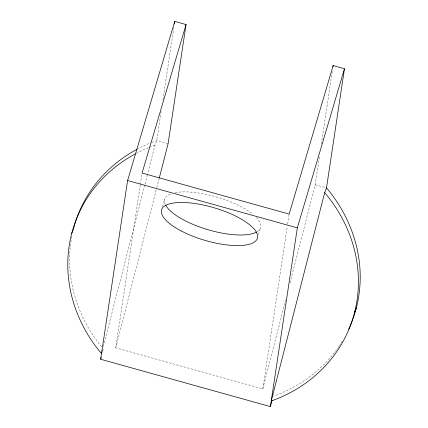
<?xml version="1.0" encoding="UTF-8"?>
<svg xmlns="http://www.w3.org/2000/svg" width="428" height="428" viewBox="0 0 428 428"><rect width="100%" height="100%" fill="white"/><g stroke="black" fill="none" stroke-linecap="round" stroke-linejoin="round"><path stroke-width="0.32" stroke-dasharray="2.14 1.6" d="M285.679 299.723L262.808 388.865L115.71 347.836L140.272 184.933M140.373 184.275L141.962 173.725M161.142 111.596L156.771 140.561L154.973 145.252L147.665 173.731M162.924 99.745L174.046 26.006M262.808 388.865L287.268 226.621M287.67 223.983L289.06 214.749M289.991 282.929L315.185 184.746L319.55 155.781M321.337 143.926L332.353 70.85M103.33 346.525L144.846 184.73M145.012 184.083L147.5 174.378M102.64 351.527L103.137 349.596M115.71 347.836L156.648 188.288M156.814 187.641L159.136 178.599M162.512 206.649L164.726 199.159M258.475 234.581L260.508 227.717M102.629 350.709L103.078 349.537M168.086 143.717L156.771 140.561A149.5 135.162 21 0 0 151.207 142.663M315.185 184.746L325.869 187.726M101.634 346.937A149.5 135.162 21 0 1 71.893 235.924M136.923 149.335A149.5 135.162 21 0 1 150.592 142.909M256.27 217.354A49.974 16.927 16.5 0 1 257.255 231.618M165.342 204.509A49.974 16.927 16.5 0 1 171.35 193.67M175.207 192.664A49.974 16.927 16.5 0 1 253.018 214.369M342.379 341.014A149.5 135.162 21 0 1 339.5 345.53M338.778 346.605A149.5 135.162 21 0 1 273.647 396.071M136.275 153.411A149.5 135.162 21 0 1 148.794 147.601M149.404 147.355A149.5 135.162 21 0 1 154.973 145.252"/><path stroke-width="0.64" d="M272.037 400.159L270.384 406.6L100.655 359.258L127.608 180.514L174.736 21.4L186.052 24.556L168.086 143.717L159.302 177.952M174.34 24.032L174.736 21.4M270.384 406.6L297.332 227.857L344.465 68.742L333.15 65.586L289.157 214.091L142.064 173.062L186.052 24.556M332.952 66.902L333.15 65.586M324.697 192.595A149.5 135.162 21 0 1 271.229 400.983L324.697 192.595L326.5 187.903L344.465 68.742M102.003 351.704L101.5 353.64A149.5 135.162 21 0 1 135.125 154.026M100.655 359.258L101.152 357.327M71.663 233.667L73.461 228.975A149.5 135.162 21 0 1 136.923 149.335M354.539 312.568L356.337 307.876M127.608 180.514L297.332 227.857M326.5 187.903A149.5 135.162 21 0 1 348.692 329.218M256.602 232.008A49.974 16.927 16.5 0 1 207.976 229.718A49.974 16.927 16.5 0 1 165.69 205.199M181.151 230.901A49.974 16.927 16.5 0 0 257.362 238.326A49.974 16.927 16.5 0 0 189.909 202.915A49.974 16.927 16.5 0 0 181.151 230.901"/></g></svg>
